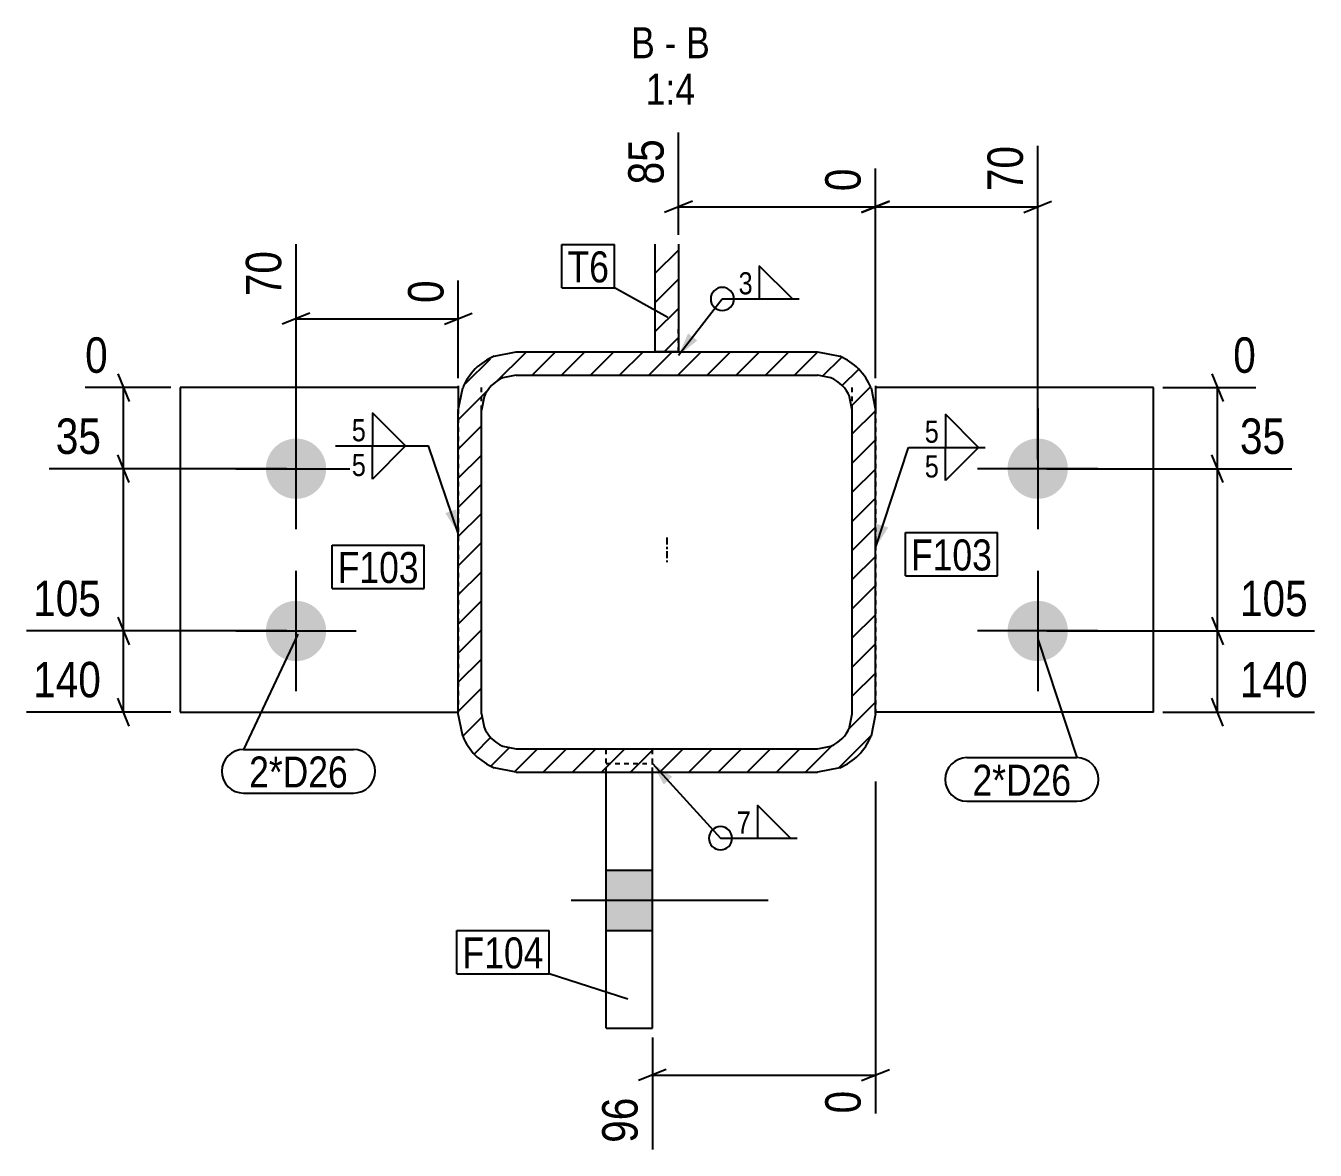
# Model space of a CAD drawing. Header units: millimetres. Extents: x 12 to 36620, y 8 to 819.
# Drawn here: x 20761 to 21317, y 9 to 494 of the extents above; entities that cross this region are included whole.
import ezdxf

# ---------------------------------------------------------------- set-up
doc = ezdxf.new("R2010")
doc.units = ezdxf.units.MM
doc.linetypes.add('DXK_LINE_DOT2', pattern=[3.9198, 1.9599, -1.9599])
doc.linetypes.add('DXK_LINE_DOT3', pattern=[5.9187, 2.979, -0.9799, 0.9799, -0.9799])
for name, color, linetype in [('MÅLSÆTNING', 7, 'Continuous'), ('STÅL', 7, 'Continuous'), ('TEKST', 7, 'Continuous')]:
    doc.layers.add(name, color=color, linetype=linetype)
doc.styles.add('Arial Narrow', font='ARIALN.TTF', dxfattribs={"height": 0.2})

msp = doc.modelspace()

# ---------------------------------------------------------------- hatches: boundary and pattern name
at = {"layer": 'STÅL', "linetype": 'Continuous'}
h = msp.add_hatch(dxfattribs=at)
h.set_pattern_fill('', scale=2.8, style=0, pattern_type=0)
h.set_pattern_definition([(45, (21032.333, 400.188), (-6.2862, 6.2862), [])])
h.paths.add_polyline_path([(21042.33, 400.19), (21032.33, 400.19), (21032.33, 353.73), (21042.33, 353.73)])
h = msp.add_hatch(dxfattribs=at)
h.set_pattern_fill('', scale=2.8, style=0, pattern_type=0)
h.set_pattern_definition([(45, (20949.236, 187.924), (-6.28618, 6.28618), [])])
h.paths.add_polyline_path([(20947.33, 197.56), (20949.24, 187.92), (20954.66, 179.75), (20962.77, 174.29), (20972.33, 172.38), (21102.33, 172.38), (21111.9, 174.29), (21120.01, 179.75), (21125.43, 187.92), (21127.33, 197.56), (21127.33, 328.54), (21125.43, 338.18), (21120.01, 346.35), (21111.9, 351.81), (21102.33, 353.73), (20972.33, 353.73), (20962.77, 351.81), (20954.66, 346.35), (20949.24, 338.18), (20947.33, 328.54)])
h.paths.add_polyline_path([(20958.47, 334.32), (20961.73, 339.23), (20966.59, 342.5), (20972.33, 343.65), (21102.33, 343.65), (21108.07, 342.5), (21112.94, 339.23), (21116.19, 334.32), (21117.33, 328.54), (21117.33, 197.56), (21116.19, 191.78), (21112.94, 186.88), (21108.07, 183.6), (21102.33, 182.45), (20972.33, 182.45), (20966.59, 183.6), (20961.73, 186.88), (20958.47, 191.78), (20957.33, 197.56), (20957.33, 328.54)])
for points in [[(20877.33, 316.29, -1), (20877.33, 290.29, -1)], [(21197.33, 290.29, -1), (21197.33, 316.29, -1)], [(20877.33, 246.29, -1), (20877.33, 220.29, -1)], [(21197.33, 220.29, -1), (21197.33, 246.29, -1)], [(21031.08, 104.11), (21031.08, 130.11), (21011.08, 130.11), (21011.08, 104.11)]]:
    msp.add_hatch(color=96, dxfattribs=at).paths.add_polyline_path(points)
at = {"layer": 'TEKST', "linetype": 'Continuous'}
for points in [[(21050.45, 358.57), (21042.33, 352.22), (21046.5, 361.65)], [(20946.47, 285.77), (20947.33, 275.5), (20941.73, 284.15)], [(21132.84, 277.93), (21127.33, 269.22), (21128.09, 279.5)], [(21035.97, 167.07), (21031.08, 176.14), (21039.67, 170.43)]]:
    msp.add_hatch(color=3, dxfattribs=at).paths.add_polyline_path(points)

# ---------------------------------------------------------------- linework, layer by layer
at = {"layer": 'MÅLSÆTNING', "color": 7, "linetype": 'Continuous'}
for p, q in [((21042.33, 404.19), (21042.33, 448.36)), ((21197.33, 307.29), (21197.33, 442.54)), ((21127.33, 342.29), (21127.33, 432.79)), ((21127.33, 342.29), (21127.33, 432.79)), ((21048.33, 418.64), (21036.33, 413.84)), ((21121.33, 413.84), (21133.33, 418.64)), ((21191.33, 413.84), (21203.33, 418.64)), ((21042.33, 416.24), (21127.33, 416.24)), ((21127.33, 416.24), (21197.33, 416.24)), ((20877.33, 307.29), (20877.33, 400.11)), ((20947.33, 342.29), (20947.33, 384.54)), ((20883.33, 370.39), (20871.33, 365.59)), ((20877.33, 367.99), (20947.33, 367.99)), ((20941.33, 365.59), (20953.33, 370.39)), ((20800.48, 344.29), (20805.28, 332.29)), ((21272.5, 344.29), (21277.3, 332.29)), ((20823.33, 338.29), (20786.33, 338.29)), ((20802.88, 303.29), (20802.88, 338.29)), ((21251.33, 338.29), (21291.45, 338.29)), ((21274.9, 303.29), (21274.9, 338.29)), ((20805.28, 297.29), (20800.48, 309.29)), ((20805.28, 297.29), (20800.48, 309.29)), ((21277.3, 297.29), (21272.5, 309.29)), ((21277.3, 297.29), (21272.5, 309.29)), ((20873.33, 303.29), (20770.75, 303.29)), ((20873.33, 303.29), (20770.75, 303.29)), ((20802.88, 233.29), (20802.88, 303.29)), ((21201.33, 303.29), (21307.03, 303.29)), ((21201.33, 303.29), (21307.03, 303.29)), ((21274.9, 233.29), (21274.9, 303.29)), ((20800.48, 239.29), (20805.28, 227.29)), ((20800.48, 239.29), (20805.28, 227.29)), ((21272.5, 239.29), (21277.3, 227.29)), ((21272.5, 239.29), (21277.3, 227.29)), ((20873.33, 233.29), (20761, 233.29)), ((20873.33, 233.29), (20761, 233.29)), ((20802.88, 198.29), (20802.88, 233.29)), ((21201.33, 233.29), (21316.78, 233.29)), ((21201.33, 233.29), (21316.78, 233.29)), ((21274.9, 198.29), (21274.9, 233.29)), ((20805.28, 192.29), (20800.48, 204.29)), ((21277.3, 192.29), (21272.5, 204.29)), ((20823.33, 198.29), (20761, 198.29)), ((21251.33, 198.29), (21316.78, 198.29)), ((21127.33, 168.38), (21127.33, 25.18)), ((21031.08, 58), (21031.08, 9.6)), ((21037.08, 44.13), (21025.08, 39.33)), ((21031.08, 41.73), (21127.33, 41.73)), ((21121.33, 39.33), (21133.33, 44.13))]:
    msp.add_line(p, q, dxfattribs=at)
at = {"layer": 'STÅL', "color": 2, "linetype": 'Continuous'}
for p, q in [((21032.33, 353.73), (21032.33, 400.19)), ((21042.33, 400.19), (21042.33, 353.73)), ((20962.77, 351.81), (20972.33, 353.73)), ((20972.33, 353.73), (21102.33, 353.73)), ((21042.33, 353.73), (21032.33, 353.73)), ((21102.33, 353.73), (21111.9, 351.81)), ((20972.33, 343.65), (20966.59, 342.5)), ((20972.33, 343.65), (21102.33, 343.65)), ((21108.07, 342.5), (21102.33, 343.65)), ((20947.33, 338.29), (20827.33, 338.29)), ((20827.33, 338.29), (20827.33, 198.29)), ((20947.33, 339.08), (20947.33, 338.29)), ((20947.33, 338.29), (20947.33, 332.86)), ((20947.33, 328.54), (20949.24, 338.18)), ((20958.47, 334.32), (20957.33, 328.54)), ((21117.33, 328.54), (21116.19, 334.32)), ((21125.43, 338.18), (21127.33, 328.54)), ((21127.33, 339.08), (21127.33, 338.29)), ((21127.33, 338.29), (21127.33, 332.86)), ((21247.33, 338.29), (21127.33, 338.29)), ((21247.33, 198.29), (21247.33, 338.29)), ((20947.33, 332.86), (20947.33, 328.54)), ((20947.33, 197.56), (20947.33, 328.54)), ((20957.33, 197.56), (20957.33, 328.54)), ((21117.33, 197.56), (21117.33, 328.54)), ((21127.33, 332.86), (21127.33, 328.54)), ((21127.33, 197.56), (21127.33, 328.54)), ((20827.33, 198.29), (20947.33, 198.29)), ((20949.24, 187.92), (20947.33, 197.56)), ((20957.33, 197.56), (20958.47, 191.78)), ((21116.19, 191.78), (21117.33, 197.56)), ((21127.33, 197.56), (21125.43, 187.92)), ((21247.33, 198.29), (21127.33, 198.29)), ((20966.59, 183.6), (20972.33, 182.45)), ((21102.33, 182.45), (21108.07, 183.6)), ((20972.33, 182.45), (21102.33, 182.45)), ((20972.33, 172.38), (20962.77, 174.29)), ((21111.9, 174.29), (21102.33, 172.38)), ((20972.33, 172.38), (21102.33, 172.38)), ((21011.08, 62), (21011.08, 172.38)), ((21031.08, 62), (21031.08, 172.38)), ((21011.08, 62), (21031.08, 62))]:
    msp.add_line(p, q, dxfattribs=at)
at = {"layer": 'STÅL', "color": 7, "linetype": 'DXK_LINE_DOT2'}
for p, q in [((21032.33, 353.73), (21032.33, 364.27)), ((21042.33, 353.73), (21042.33, 364.27)), ((20947.33, 338.29), (20947.33, 332.86)), ((20957.33, 328.54), (20957.33, 339.08)), ((21117.33, 328.54), (21117.33, 339.08)), ((21127.33, 338.29), (21127.33, 332.86)), ((20947.33, 332.86), (20947.33, 198.29)), ((21127.33, 332.86), (21127.33, 198.29)), ((20957.33, 197.56), (20957.33, 208.11)), ((21117.33, 197.56), (21117.33, 208.11)), ((20947.33, 197.56), (20947.33, 198.29)), ((21127.33, 197.56), (21127.33, 198.29)), ((21011.08, 172.38), (21011.08, 182.92)), ((21031.08, 172.38), (21031.08, 182.92)), ((21011.08, 176.14), (21031.08, 176.14))]:
    msp.add_line(p, q, dxfattribs=at)
at = {"layer": 'STÅL', "color": 96, "linetype": 'Continuous'}
for p, q in [((20877.33, 277.29), (20877.33, 329.29)), ((21197.33, 329.29), (21197.33, 277.29)), ((20851.33, 303.29), (20903.33, 303.29)), ((21223.33, 303.29), (21171.33, 303.29)), ((20877.33, 207.29), (20877.33, 259.29)), ((21197.33, 259.29), (21197.33, 207.29)), ((20851.33, 233.29), (20903.33, 233.29)), ((21223.33, 233.29), (21171.33, 233.29)), ((21011.08, 130.11), (21031.08, 130.11)), ((20996.08, 117.11), (21081.08, 117.11)), ((21011.08, 104.11), (21031.08, 104.11))]:
    msp.add_line(p, q, dxfattribs=at)
at = {"layer": 'STÅL', "color": 7, "linetype": 'DXK_LINE_DOT3'}
msp.add_line((21037.33, 273.59), (21037.33, 263.05), dxfattribs=at)
at = {"layer": 'STÅL', "color": 2, "linetype": 'Continuous'}
for centre, radius, start, end in [((20972.46, 328.66), 25.09, 112.7149, 157.7138), ((21102.21, 328.66), 25.09, 22.2862, 67.2851), ((20972.41, 328.61), 15.06, 112.7149, 157.7138), ((21102.26, 328.61), 15.06, 22.2862, 67.2851), ((20972.41, 197.49), 15.06, 202.2862, 247.2851), ((21102.26, 197.49), 15.06, 292.7149, 337.7138), ((20972.46, 197.44), 25.09, 202.2862, 247.2851), ((21102.21, 197.44), 25.09, 292.7149, 337.7138)]:
    msp.add_arc(centre, radius, start, end, dxfattribs=at)
at = {"layer": 'TEKST', "color": 3, "linetype": 'Continuous'}
for p, q in [((21042.33, 352.22), (21061.25, 376.53)), ((20947.33, 275.5), (20934.48, 313.13)), ((21031.08, 176.14), (21060.46, 143.9))]:
    msp.add_line(p, q, dxfattribs=at)
for centre in [(21061.25, 376.53), (21060.46, 143.9)]:
    msp.add_arc(centre, 5, 90, 270, dxfattribs=at)

# ---------------------------------------------------------------- wipeouts: each hides what was drawn before it
at = {"color": 0, "linetype": 'Continuous'}
for points, layer in [([(21039.13, 448.65), (21016.73, 448.65), (21016.73, 422.75), (21039.13, 422.75)], 'MÅLSÆTNING'), ([(20874.13, 400.4), (20851.73, 400.4), (20851.73, 374.5), (20874.13, 374.5)], 'MÅLSÆTNING'), ([(20796.37, 306.49), (20796.37, 328.89), (20770.47, 328.89), (20770.47, 306.49)], 'MÅLSÆTNING'), ([(21307.31, 306.49), (21307.31, 328.89), (21281.41, 328.89), (21281.41, 306.49)], 'MÅLSÆTNING'), ([(20796.37, 236.49), (20796.37, 258.89), (20760.72, 258.89), (20760.72, 236.49)], 'MÅLSÆTNING'), ([(21317.06, 236.49), (21317.06, 258.89), (21281.41, 258.89), (21281.41, 236.49)], 'MÅLSÆTNING'), ([(20796.37, 201.49), (20796.37, 223.89), (20760.72, 223.89), (20760.72, 201.49)], 'MÅLSÆTNING'), ([(21317.06, 201.49), (21317.06, 223.89), (21281.41, 223.89), (21281.41, 201.49)], 'MÅLSÆTNING'), ([(21027.88, 35.21), (21005.48, 35.21), (21005.48, 9.31), (21027.88, 9.31)], 'MÅLSÆTNING'), ([(21032.14, 480.36), (21032.14, 494.36), (21021.91, 494.36), (21021.91, 480.36)], 'TEKST'), ([(21041.44, 480.36), (21041.44, 494.36), (21036.34, 494.36), (21036.34, 480.36)], 'TEKST'), ([(21055.87, 480.36), (21055.87, 494.36), (21045.64, 494.36), (21045.64, 480.36)], 'TEKST'), ([(21049.55, 460.36), (21049.55, 474.36), (21028.22, 474.36), (21028.22, 460.36)], 'TEKST')]:
    msp.add_wipeout(points, dxfattribs=at).dxf.layer = layer
at = {"color": 0}
for points in [[(21012.35, 383.68), (21012.35, 397.68), (20994.45, 397.68), (20994.45, 383.68)], [(21075.14, 377.73), (21075.14, 389.33), (21067.45, 389.33), (21067.45, 377.73)], [(20908.28, 314.33), (20908.28, 325.93), (20900.58, 325.93), (20900.58, 314.33)], [(21155.49, 313.7), (21155.49, 325.3), (21147.8, 325.3), (21147.8, 313.7)], [(21177.6, 259.42), (21177.6, 273.42), (21142.64, 273.42), (21142.64, 259.42)], [(20930.27, 253.98), (20930.27, 267.98), (20895.31, 267.98), (20895.31, 253.98)], [(20899.72, 165.78), (20899.72, 179.78), (20857.09, 179.78), (20857.09, 165.78)], [(21211.81, 162.25), (21211.81, 176.25), (21169.18, 176.25), (21169.18, 162.25)], [(21074.35, 145.1), (21074.35, 156.7), (21066.66, 156.7), (21066.66, 145.1)], [(20984.13, 87.75), (20984.13, 101.75), (20949.17, 101.75), (20949.17, 87.75)]]:
    msp.add_wipeout(points, dxfattribs=at).dxf.layer = 'TEKST'

# ---------------------------------------------------------------- next in the draw order: linework, layer by layer
at = {"layer": 'TEKST', "color": 3, "linetype": 'Continuous'}
for p, q in [((21091.49, 376.53), (21077.2, 390.81)), ((21077.2, 390.81), (21077.2, 376.53)), ((21061.25, 376.53), (21094.34, 376.53)), ((21077.2, 376.53), (21091.49, 376.53)), ((20924.62, 313.13), (20910.33, 327.42)), ((20910.33, 327.42), (20910.33, 313.13)), ((21171.83, 312.5), (21157.55, 326.79)), ((21157.55, 326.79), (21157.55, 312.5)), ((20910.33, 313.13), (20924.62, 313.13)), ((21157.55, 312.5), (21171.83, 312.5)), ((21090.7, 143.9), (21076.41, 158.19)), ((21076.41, 158.19), (21076.41, 143.9)), ((21060.46, 143.9), (21093.55, 143.9)), ((21076.41, 143.9), (21090.7, 143.9))]:
    msp.add_line(p, q, dxfattribs=at)
for centre in [(21061.25, 376.53), (21060.46, 143.9)]:
    msp.add_arc(centre, 5, 270, 90, dxfattribs=at)

# ---------------------------------------------------------------- next in the draw order: texts
at = {"layer": 'MÅLSÆTNING', "color": 3, "linetype": 'Continuous', "style": 'Arial Narrow'}
for s, p in [('85', (21035.93, 425.95)), ('70', (20870.93, 377.7)), ('96', (21024.68, 12.51))]:
    msp.add_text(s, height=15.271, rotation=90.0002, dxfattribs=at).set_placement(p)
for s, p in [('35', (20773.67, 309.69)), ('35', (21284.61, 309.69)), ('105', (20763.92, 239.69)), ('105', (21284.61, 239.69)), ('140', (20763.92, 204.69)), ('140', (21284.61, 204.69))]:
    msp.add_text(s, height=15.271, dxfattribs=at).set_placement(p)
at = {"layer": 'TEKST', "color": 3, "linetype": 'Continuous', "style": 'Arial Narrow'}
for s, height, p in [('B', 13.36, (21021.91, 480.36)), ('B', 13.36, (21045.64, 480.36)), ('-', 13.36, (21036.34, 480.36)), ('1:4', 13.362, (21028.22, 460.36))]:
    msp.add_text(s, height=height, dxfattribs=at).set_placement(p)
at = {"layer": 'TEKST', "color": 3, "style": 'Arial Narrow'}
for s, p in [('3', (21068.25, 378.53)), ('5', (20901.38, 315.13)), ('5', (21148.6, 314.5)), ('7', (21067.46, 145.9))]:
    msp.add_text(s, height=9.54, dxfattribs=at).set_placement(p)

# ---------------------------------------------------------------- next in the draw order: wipeouts: each hides what was drawn before it
at = {"color": 0, "linetype": 'Continuous'}
for points in [[(21194.13, 445.74), (21171.73, 445.74), (21171.73, 419.84), (21194.13, 419.84)], [(21124.13, 435.99), (21101.73, 435.99), (21101.73, 419.84), (21124.13, 419.84)], [(20944.13, 387.74), (20921.73, 387.74), (20921.73, 371.59), (20944.13, 371.59)], [(20799.28, 341.49), (20799.28, 363.89), (20783.13, 363.89), (20783.13, 341.49)], [(21294.65, 341.49), (21294.65, 363.89), (21278.5, 363.89), (21278.5, 341.49)], [(21124.13, 38.13), (21101.73, 38.13), (21101.73, 21.98), (21124.13, 21.98)]]:
    msp.add_wipeout(points, dxfattribs=at).dxf.layer = 'MÅLSÆTNING'
at = {"color": 0}
for points in [[(21012.35, 383.68), (21012.35, 397.68), (20994.45, 397.68), (20994.45, 383.68)], [(21177.6, 259.42), (21177.6, 273.42), (21142.64, 273.42), (21142.64, 259.42)], [(20930.27, 253.98), (20930.27, 267.98), (20895.31, 267.98), (20895.31, 253.98)], [(20899.72, 165.78), (20899.72, 179.78), (20857.09, 179.78), (20857.09, 165.78)], [(21211.81, 162.25), (21211.81, 176.25), (21169.18, 176.25), (21169.18, 162.25)], [(20984.13, 87.75), (20984.13, 101.75), (20949.17, 101.75), (20949.17, 87.75)]]:
    msp.add_wipeout(points, dxfattribs=at).dxf.layer = 'TEKST'

# ---------------------------------------------------------------- next in the draw order: linework, layer by layer
at = {"layer": 'MÅLSÆTNING', "color": 7, "linetype": 'Continuous'}
msp.add_line((21133.33, 418.64), (21121.33, 413.84), dxfattribs=at)
at = {"layer": 'TEKST', "color": 7, "linetype": 'Continuous'}
for p, q in [((20992.05, 400.08), (21014.75, 400.08)), ((20992.05, 381.28), (20992.05, 400.08)), ((21014.75, 381.28), (21014.75, 400.08)), ((20992.05, 381.28), (21014.75, 381.28)), ((21037.81, 368.55), (21014.75, 381.28)), ((21140.24, 275.82), (21180, 275.82)), ((21140.24, 257.02), (21140.24, 275.82)), ((21180, 257.02), (21180, 275.82)), ((20892.91, 270.38), (20932.67, 270.38)), ((20892.91, 251.58), (20892.91, 270.38)), ((20932.67, 251.58), (20932.67, 270.38)), ((21140.24, 257.02), (21180, 257.02)), ((20892.91, 251.58), (20932.67, 251.58)), ((20878.15, 231.92), (20854.69, 182.18)), ((21197.33, 229.75), (21214.21, 178.65)), ((20854.69, 182.18), (20902.12, 182.18)), ((21166.78, 178.65), (21214.21, 178.65)), ((20854.69, 163.38), (20902.12, 163.38)), ((21166.78, 159.85), (21214.21, 159.85)), ((20946.77, 104.15), (20986.53, 104.15)), ((20946.77, 85.35), (20946.77, 104.15)), ((20986.53, 85.35), (20986.53, 104.15)), ((20946.77, 85.35), (20986.53, 85.35)), ((21020.49, 74.44), (20986.53, 85.35))]:
    msp.add_line(p, q, dxfattribs=at)
at = {"layer": 'TEKST', "color": 3, "linetype": 'Continuous'}
msp.add_line((21127.33, 269.22), (21141.6, 312.5), dxfattribs=at)
at = {"layer": 'TEKST', "color": 7, "linetype": 'Continuous'}
for centre, start, end in [((20854.69, 172.78), 90, 270), ((20902.12, 172.78), 270, 90), ((21166.78, 169.25), 90, 270), ((21214.21, 169.25), 270, 90)]:
    msp.add_arc(centre, 9.4, start, end, dxfattribs=at)

# ---------------------------------------------------------------- next in the draw order: texts
at = {"layer": 'MÅLSÆTNING', "color": 3, "linetype": 'Continuous', "style": 'Arial Narrow'}
for s, height, p in [('70', 15.271, (21190.93, 423.04)), ('0', 15.27, (21120.93, 423.04)), ('0', 15.27, (20940.93, 374.79)), ('0', 15.27, (21120.93, 25.18))]:
    msp.add_text(s, height=height, rotation=90.0002, dxfattribs=at).set_placement(p)
for p in [(20786.33, 344.69), (21281.7, 344.69)]:
    msp.add_text('0', height=15.27, dxfattribs=at).set_placement(p)
at = {"layer": 'TEKST', "color": 3, "style": 'Arial Narrow'}
for s, p in [('T6', (20994.45, 383.68)), ('F103', (21142.64, 259.42)), ('F103', (20895.31, 253.98)), ('2*D26', (20857.09, 165.78)), ('2*D26', (21169.18, 162.25)), ('F104', (20949.17, 87.75))]:
    msp.add_text(s, height=13.362, dxfattribs=at).set_placement(p)

# ---------------------------------------------------------------- next in the draw order: wipeouts: each hides what was drawn before it
at = {"color": 0, "linetype": 'Continuous'}
for points in [[(20908.28, 299.33), (20908.28, 310.93), (20900.58, 310.93), (20900.58, 299.33)], [(21155.49, 298.7), (21155.49, 310.3), (21147.8, 310.3), (21147.8, 298.7)]]:
    msp.add_wipeout(points, dxfattribs=at).dxf.layer = 'TEKST'

# ---------------------------------------------------------------- next in the draw order: linework, layer by layer
at = {"layer": 'TEKST', "color": 3, "linetype": 'Continuous'}
for p, q in [((20894.38, 313.13), (20934.48, 313.13)), ((20910.33, 313.13), (20924.62, 313.13)), ((20924.62, 313.13), (20910.33, 298.84)), ((20910.33, 298.84), (20910.33, 313.13)), ((21141.6, 312.5), (21174.69, 312.5)), ((21157.55, 312.5), (21171.83, 312.5)), ((21171.83, 312.5), (21157.55, 298.21)), ((21157.55, 298.21), (21157.55, 312.5))]:
    msp.add_line(p, q, dxfattribs=at)

# ---------------------------------------------------------------- next in the draw order: texts
at = {"layer": 'TEKST', "color": 3, "linetype": 'Continuous', "style": 'Arial Narrow'}
for p in [(20901.38, 300.13), (21148.6, 299.5)]:
    msp.add_text('5', height=9.54, dxfattribs=at).set_placement(p)

doc.saveas('drawing.dxf')
